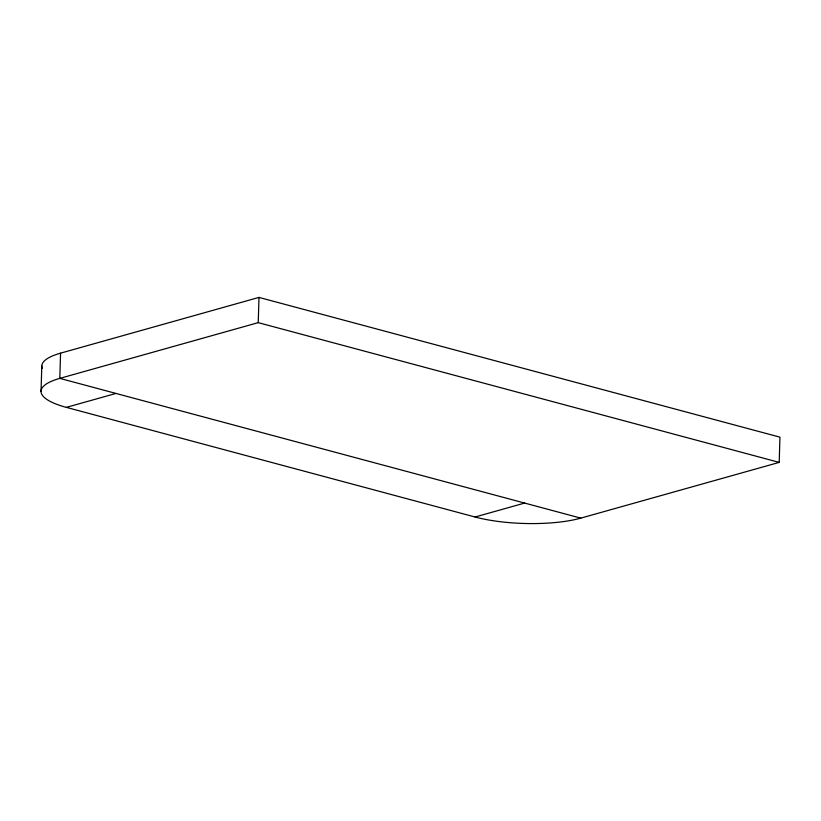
<?xml version="1.0" encoding="UTF-8"?>
<svg xmlns="http://www.w3.org/2000/svg" width="821" height="821" viewBox="0 0 821 821"><rect width="100%" height="100%" fill="white"/><g stroke="black" fill="none" stroke-linecap="round" stroke-linejoin="round"><path stroke-width="1.23" d="M41.05 391.36L41.809 365.807M60.569 353.153L59.82 378.378A74.947 20.402 1.7 0 0 66.357 407.37L475.051 517.004A74.947 20.402 1.7 0 0 580.786 518.133L779.201 462.387L779.95 437.162L258.984 297.407L60.569 353.153A74.947 20.402 1.7 0 0 42.24 368.383M580.786 518.133L59.82 378.378L258.235 322.643L258.984 297.407M66.357 407.37L115.966 393.444M475.051 517.004L524.65 503.068M258.235 322.643L779.201 462.387"/></g></svg>
